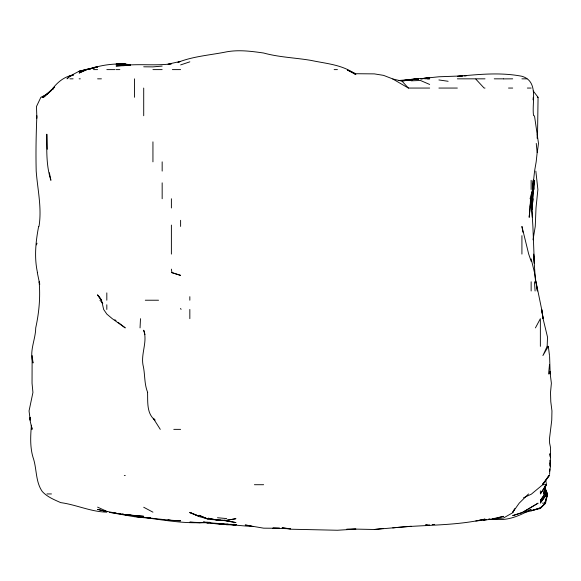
<?xml version="1.0" encoding="UTF-8"?>
<svg xmlns="http://www.w3.org/2000/svg" width="581" height="581" viewBox="0 0 581 581"><rect width="100%" height="100%" fill="white"/><g stroke="black" fill="none" stroke-linecap="round" stroke-linejoin="round"><path stroke-width="0.87" d="M531.702 207.976L531.789 198.753L531.644 207.976L533.38 180.306L531.942 200.43M30.067 417.63L30.016 420.143L32.035 429.366L32.028 427.689M37.467 272.554C34.112 257.318 35.731 241.551 38.644 226.43M545.094 487.234L544.934 493.937L540.366 500.466L544.934 493.937L545.094 487.234M533.794 180.306L533.859 189.529L534.004 180.306L532.704 198.753L533.932 180.306M531.31 197.918L531.484 192.05M36.872 115.735C36.102 134.167 35.731 152.636 36.196 171.083C37.562 189.5 42.021 207.918 38.992 226.43M549.597 474.459L549.771 469.542M530.17 207.141L530.431 200.43M547.157 346.349L548.319 346.349L542.915 355.572L547.157 346.349L547.527 337.125L543.061 318.671L541.681 309.448L536.002 281.778L537.396 291.001L534.491 272.554L531.143 258.901M533.445 189.529L533.859 180.306M140.043 327.902L140.5 318.671M549.742 468.947L549.597 471.619L550.505 466.267L549.924 460.399M537.49 138.38L538.064 97.288L533.271 91.028M532.828 185.339L532.508 189.529L532.93 185.339M533.089 181.984L533.213 180.306M548.587 374.019L549.481 364.795M533.046 99.801L533.285 97.288M533.104 183.661L533.445 180.306M531.324 206.306L531.637 203.786M31.41 425.176C30.539 435.779 29.922 446.716 32.935 457.044L33.023 457.349C36.973 468.526 35.288 481.431 42.246 491.49C47.17 496.893 54.164 499.689 60.693 502.623C76.329 504.707 90.912 511.861 106.817 512.144M531.266 205.943L531.63 203.248M531.869 201.447L532.232 198.753M537.243 152.636L538.493 143.405L534.484 115.735M531.964 209.625L533.002 198.753L531.905 209.603M544.608 487.234L547.295 493.937L543.489 493.937L544.244 489.747M533.031 239.844L535.254 226.43L536.009 207.976L537.883 189.529L535.835 171.083M542.443 503.168L545.61 503.168L540.366 507.859L531.143 510.699L540.366 508.484L545.566 503.168L547.622 493.937L544.869 503.168L547.447 493.937M545.77 480.523L546.489 484.714L542.974 484.714L543.322 483.036M530.068 198.753L532.574 189.529L534.571 171.083L536.169 161.859L537.164 152.636L536.248 143.405M543.489 493.937L546.14 484.714L540.366 493.937L546.489 484.714M36.458 244.877L37.002 243.199M514.795 508.549L512.696 512.732L503.473 518.027L488.374 519.581M542.974 484.714L544.455 481.642M513.858 510.082L512.696 512.391L519.189 503.168L528.565 493.937M535.428 327.902L540.366 318.671L540.366 346.349M548.994 475.49L542.436 484.714L549.495 475.49L548.994 475.49L542.741 484.714L531.615 493.937M540.366 503.168L546.184 494.649M546.147 494.649L540.366 502.449L547.295 493.937M49.341 92.03L42.246 97.288L43.546 97.288L51.469 89.757L52.915 89.075M494.249 519.116C507.562 521.266 519.806 515.594 531.143 509.384L524.563 512.391L531.143 510.917L540.366 507.859L545.566 503.168M43.546 97.288L51.469 90.454M522.566 512.391L538.1 503.168L521.92 512.74L512.696 515.623L522.566 512.391L521.92 512.703M42.246 97.288L45.318 95.64M79.139 71.216L86.111 69.822L79.139 71.216L69.916 76.126L67.018 78.834L69.916 76.14L73.271 74.876L69.916 76.14L71.594 75.639M52.915 89.183L51.469 89.924L53.815 88.058L51.469 90.149C56.858 82.705 63.939 76.547 73.271 75.051M523.459 497.83L531.143 494.257M47.627 93.977L40.866 97.288L36.48 106.512L36.872 118.248M178.098 62.298C193.509 56.175 210.518 55.122 226.735 51.811C238.965 49.617 251.464 51.273 263.636 53.016C279.127 57.294 295.221 57.73 310.966 60.388C326.319 63.692 342.972 64.644 355.877 74.629L347.423 70.032L355.877 73.722L374.324 73.881L383.554 75.37L392.502 78.834L408.392 88.058L429.671 88.058M178.098 62.356L180.611 61.375L168.032 64.164M88.37 69.611C100.034 65.065 112.801 63.576 125.264 63.975L116.04 64.113L125.264 63.932L130.297 64.956M180.611 64.919L189.834 61.833M79.139 71.478L84.949 69.611L94.238 68.057M97.593 66.445L88.37 69.11L97.593 67.011L86.039 69.611L79.139 73.039L88.37 69.001M226.735 520.256L235.959 518.688L226.735 520.329L217.512 520.271L208.288 518.216L217.512 520.111L226.735 520.489L224.215 520.3L235.959 522.573L222.545 520.315M486.696 519.661L483.341 520.097M488.374 519.385L490.052 519.102L488.374 519.269M416.381 79.256L418.095 78.972M416.548 79.256L418.32 78.972M168.875 64.201L171.388 63.808C156.028 65.9 140.573 63.787 125.264 65.29L130.297 65.319M89.205 68.878L91.718 68.493M417.688 78.936L402.001 80.606L417.688 78.914M411.225 526.233L374.324 529.487L355.877 529.109L346.654 529.298L355.877 529.109L337.43 530.25L291.306 529.226L282.083 527.802L290.471 528.754M374.324 529.487L383.554 528.441M432.191 524.658L434.704 524.374M492.572 518.826L503.473 516.342L494.249 518.927L475.795 521.026L485.019 519.102C454.865 526.095 423.455 524.621 392.778 527.882M398.646 80.519L418.32 78.893M477.473 520.62L480.828 520.322M162.164 66.081L152.941 66.888L143.71 66.8M125.264 65.225L116.04 66.002L124.428 65.66M418.073 78.98L402.001 80.984L417.935 79.031M462.382 75.98L457.349 76.372C478.809 74.353 500.539 72.146 521.92 76.278C539.262 81.311 531.557 102.612 533.569 115.735M464.894 75.791L466.572 75.661L464.059 75.813M413.745 79.561L411.225 79.742L420.448 78.442L429.671 78.834L427.158 78.798M483.341 519.872L485.019 519.748M424.682 78.733L429.671 78.413L420.448 78.689L438.902 76.779L462.382 75.915M200.735 522.624C181.533 523.423 162.673 519.828 143.71 517.504L150.421 517.802L134.487 516.741L109.439 512.391M425.481 78.479L420.448 78.696L422.968 78.733M279.563 528.282L263.636 528.173L245.182 525.021L247.702 525.333M427.158 524.919L425.481 524.984L429.671 524.941M411.225 80.817L420.448 80.476L429.671 84.456M420.448 78.624L425.481 78.45M201.578 522.61L189.834 522.152L199.058 522.769L209.966 522.472L199.058 522.617C217.287 522.522 235.363 525.645 253.57 526.517M150.421 517.606L143.71 517.707L134.487 516.436C149.876 517.751 165.186 520.22 180.611 520.794L171.388 520.445L168.032 519.77M235.959 524.694L226.735 524.708L217.512 523.575L226.735 524.621L235.959 524.708L230.926 524.352M93.497 69.611L97.593 69.611M106.817 69.611L114.871 69.611M116.04 69.611L119.86 69.611M152.941 69.611L162.164 69.611M172.368 69.611L180.611 69.611M334.148 69.611L337.43 69.611M69.916 78.834L73.119 78.834M79.139 78.834L80.309 78.834M97.593 78.834L101.428 78.834M457.349 78.834L475.207 78.834M475.795 78.834L485.019 78.834M494.249 78.834L503.357 78.834M512.696 78.834L503.473 78.893M521.92 78.834L526.938 78.834M438.902 88.058L457.349 88.058M485.019 88.058L484.111 88.058L475.795 79.096M508.513 88.058L512.696 88.058M527.352 88.058L531.143 88.058M537.323 97.288L538.064 97.288M171.911 272.554L171.388 272.554L180.611 275.379L171.911 272.554L171.388 269.141M145.286 300.224L158.548 300.224M173.784 429.366L180.611 429.366M124.319 475.49L125.264 475.49M254.405 484.714L263.636 484.714M46.981 493.937L51.469 493.937M279.563 528.173L272.859 528.136L290.471 528.819M125.264 65.29L130.297 65.348M209.966 522.304L203.256 522.508L208.288 522.377L204.091 522.028M235.959 524.875L226.735 524.265L235.959 524.904L230.091 524.36M220.867 520.039L208.288 519.421L199.058 515.289L207.446 518.717M217.512 517.729L226.735 518.586M234.281 524.352L235.959 524.549L217.512 523.982L203.256 522.246M249.38 525.536L251.057 525.74M203.256 522.188L208.288 522.878L203.321 522.188M438.902 79.953L448.125 81.282M118.553 513.35L120.231 513.597M121.908 513.851L123.586 514.105M126.106 514.483L127.784 514.737M129.461 514.991L143.71 516.298L125.264 514.81L110.891 512.391M114.544 512.74L116.04 512.972M226.735 520.787L231.056 521.615M111.879 512.391L106.817 511.36L97.593 507.14M106.817 511.52L97.593 509.399L106.817 511.679M392.778 78.987L402.001 81.151L408.392 88.058M207.446 518.833L199.058 516.56L189.834 512.391L198.223 515.841M189.834 512.696L198.223 515.87M143.71 507.257L152.941 512.166M118.168 322.39L125.264 327.902L112.256 318.671L106.817 314.074L103.643 309.448L101.552 300.224L97.593 294.952L101.639 300.224L97.593 295.039M114.856 319.703L116.04 320.734M99.932 300.224L102.801 303.376M153.464 418.327L155.047 420.143C146.506 413.657 147.886 401.994 147.559 392.473M160.291 429.366L153.282 418.327M544.615 487.023L547.622 493.937M180.611 308.395L181.047 309.448M531.143 261.239L528.695 254.1L521.92 226.43L522.958 232.298M144.981 334.533L143.71 330.211C147.69 341.715 140.972 353.161 142.955 364.795C145.235 373.968 144.008 383.62 147.697 392.473M545.327 492.26L545.712 493.937L544.978 487.234M49.37 172.76L50.903 180.306C46.037 165.396 46.749 149.637 46.821 134.182L47.279 149.281M37.293 272.554L39.748 284.291L39.109 281.778C40.525 297.152 39.029 312.839 35.717 327.902C35.594 339.703 29.057 350.982 33.023 362.965L32.129 355.572L32.042 383.249L32.935 392.473L29.05 410.92L30.205 420.143L30.197 417.63M543.22 318.671L541.681 309.448L543.061 318.671M548.319 346.349L549.495 355.572M531.462 207.976L531.157 198.753L532.9 226.43L534.346 263.324L533.634 254.1L535.515 281.778M531.157 198.753L532.327 217.207M549.597 356.32L550.171 374.019L549.88 371.368L551.384 383.249L550.512 392.473L550.788 401.696L551.95 410.92L551.754 420.143L549.495 438.59L549.597 443.063L550.585 447.82L550.33 457.044L549.909 453.732L550.454 457.044L550.105 466.267L549.917 462.912M534.44 281.778L535.086 291.001M531.361 198.753L531.92 207.976M544.767 487.234L544.934 493.937M540.366 490.865L540.366 493.247M540.366 507.859L540.366 508.484M531.143 180.306L531.143 189.529M531.143 281.778L531.143 291.001M521.92 235.654L521.92 254.1M189.834 296.673L189.834 300.224M189.834 309.448L189.834 318.671M180.611 220.315L180.611 226.43M171.388 198.753L171.388 207.976M171.388 225.087L171.388 254.1M162.164 161.859L162.164 171.083M162.164 182.848L162.164 198.753M152.941 141.858L152.941 161.859M143.71 88.058L143.71 115.735M134.487 78.834L134.487 97.288M106.817 292.889L106.817 300.224M106.817 304.764L106.817 309.448M537.352 134.182L537.287 138.38L537.352 134.182M530.874 198.753L529.189 217.207L530.874 198.753M54.687 87.063L53.183 88.058L54.665 87.063M429.671 77.731L421.29 78.689L429.671 77.731M417.935 78.98L411.225 79.372L417.935 78.987M235.959 524.541L233.446 524.323L235.959 524.549M134.487 515.681L125.264 514.679L134.487 515.761M130.297 65.123L126.106 64.433L130.297 65.123M128.619 65.442L125.264 64.789L128.619 65.442M129.461 65.341L125.264 64.317L129.461 65.348"/></g></svg>
